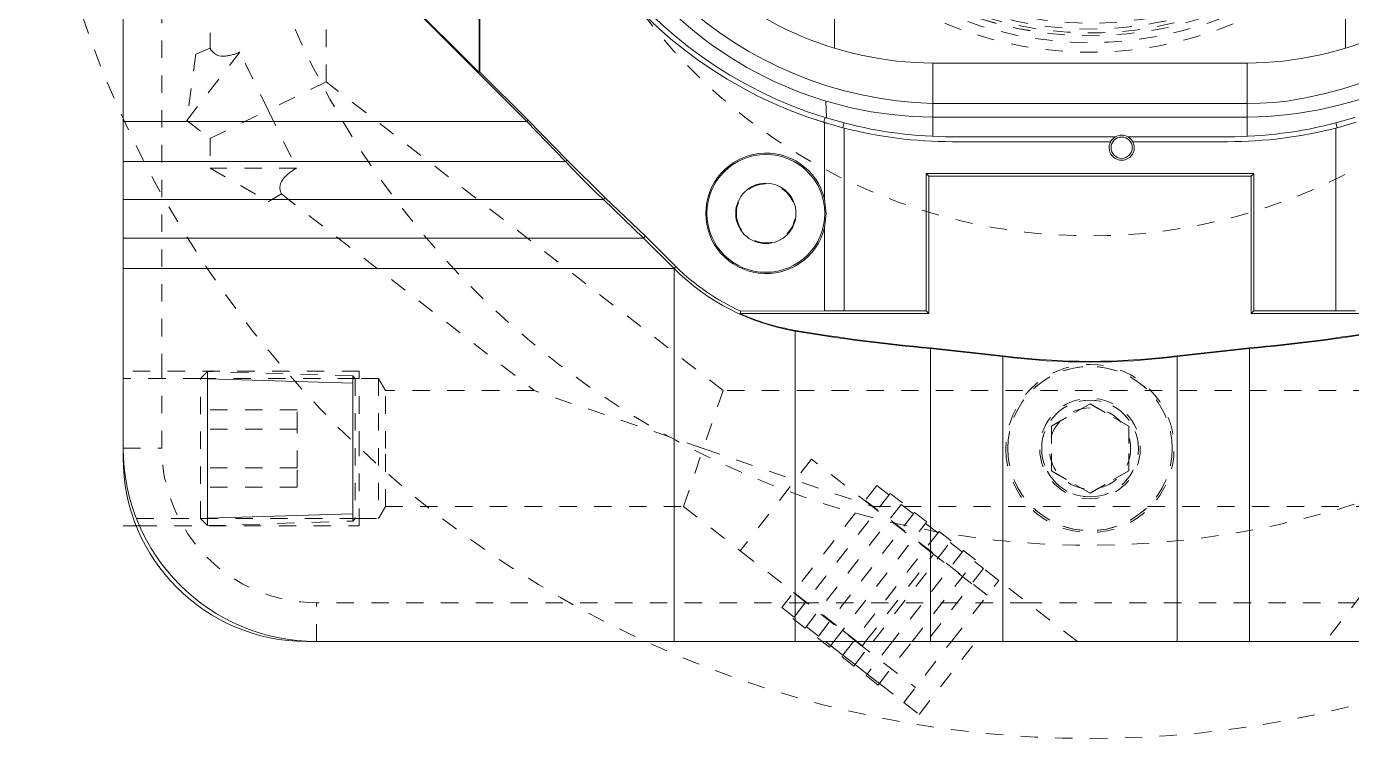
# Model space of a CAD drawing. Header units: millimetres. Extents: x 0 to 1189, y 0 to 841.
# Drawn here: x 186 to 254.5, y 181 to 217.8 of the extents above; entities that cross this region are included whole.
import ezdxf

# ---------------------------------------------------------------- set-up
doc = ezdxf.new("R2010")
doc.units = ezdxf.units.MM
doc.linetypes.add('_..__..__..__.._', pattern=[1.8, 0.9, -0.9])
doc.linetypes.add('________________', pattern=[0])

# ---------------------------------------------------------------- blocks, each defined once
blk = doc.blocks.new('D_FRAME_VIEW@1506')
at = {"color": 253, "linetype": '________________', "lineweight": 9, "true_color": 0xbeb69e}
for p, q in [((191, 276.52), (191, 195.52)), ((200.5, 186.02), (281.5, 186.02))]:
    blk.add_line(p, q, dxfattribs=at)
at = {"color": 9, "linetype": '_..__..__..__.._', "lineweight": 9, "true_color": 0xb1b1f0}
for p, q in [((193, 200), (193, 276.02)), ((201.5, 214.967), (201.5, 257.033)), ((195.5, 255.296), (195.5, 216.704)), ((195.5, 216.704), (194.765, 216.405)), ((195.5, 216.704), (195.5, 216.704)), ((194.29, 212.974), (197.033, 216.5)), ((194.765, 216.405), (194.29, 212.974)), ((198.5, 213.5), (197.033, 216.5)), ((201.5, 214.967), (198.5, 213.5)), ((222.029, 199), (201.5, 214.967)), ((195.5, 212.033), (198.5, 213.5)), ((198.5, 213.5), (199.967, 210.5)), ((226.308, 213.179), (227.198, 212.882)), ((194.29, 212.974), (195.5, 212.033)), ((227.205, 212.88), (227.23, 212.873)), ((227.356, 212.834), (227.205, 212.88)), ((227.454, 212.805), (227.356, 212.834)), ((227.916, 212.673), (227.864, 212.687)), ((254.096, 212.676), (254.084, 212.673)), ((195.5, 212.033), (195.5, 210.5)), ((199.967, 210.5), (195.5, 210.5)), ((195.5, 210.5), (198.5, 208.768)), ((198.5, 208.768), (199.187, 209.165)), ((199.187, 209.165), (199.187, 209.165)), ((199.187, 209.165), (212.256, 199)), ((203.2, 200), (191, 200)), ((195, 199.625), (191, 199.625)), ((193, 199.625), (193, 200)), ((193, 196.02), (193, 199.625)), ((203, 199.625), (195, 199.625)), ((203.2, 199.625), (203, 199.625)), ((203.2, 196), (203.2, 200)), ((204.2, 199.625), (203.2, 199.625)), ((204.2, 199.625), (204.2, 192.375)), ((204.561, 199), (204.2, 199.625)), ((204.561, 196), (204.561, 199)), ((212.256, 199), (204.561, 199)), ((221, 196), (212.256, 199)), ((222.029, 199), (221, 196)), ((264.533, 199), (222.029, 199)), ((191, 196.02), (193, 196.02)), ((203.2, 192), (203.2, 196)), ((204.561, 193), (204.561, 196)), ((219.971, 193), (221, 196)), ((221, 196), (229.744, 193)), ((204.2, 192.375), (204.561, 193)), ((204.561, 193), (219.971, 193)), ((219.971, 193), (222.912, 190.712)), ((232.911, 190.537), (229.744, 193)), ((229.744, 193), (229.783, 193)), ((229.783, 193), (231.372, 193)), ((231.372, 193), (258.599, 193)), ((191, 192), (191.676, 192)), ((191.688, 192.375), (195, 192.375)), ((191.844, 192), (203.2, 192)), ((195, 192.375), (203, 192.375)), ((203, 192.375), (203.2, 192.375)), ((203.2, 192.375), (204.2, 192.375)), ((234.884, 189.002), (232.911, 190.537)), ((235.498, 189.791), (232.565, 186.02)), ((236.287, 189.177), (235.498, 189.791)), ((240.347, 186.02), (236.287, 189.177)), ((255.08, 188.476), (253.17, 186.02)), ((226.334, 188.02), (201, 188.02)), ((201, 186.02), (201, 188.02)), ((226.374, 188.02), (226.334, 188.02)), ((237.775, 188.02), (226.374, 188.02)), ((254.726, 188.02), (237.775, 188.02))]:
    blk.add_line(p, q, dxfattribs=at)
at = {"color": 9, "linetype": '________________', "lineweight": 9, "true_color": 0xb1b1f0}
for p, q in [((209.402, 256.555), (209.402, 215.445)), ((209.438, 256.54), (209.438, 215.46)), ((227.792, 216.7), (227.792, 255.3)), ((254.208, 216.7), (254.208, 255.3)), ((211.88, 212.917), (205.186, 219.611)), ((205.221, 219.626), (209.402, 215.445)), ((232.872, 215.934), (232.872, 213.851)), ((249.128, 215.934), (232.872, 215.934)), ((249.128, 215.934), (249.128, 213.851)), ((209.402, 215.445), (209.438, 215.46)), ((211.946, 212.983), (209.438, 215.46)), ((227.378, 213.132), (227.344, 213.964)), ((232.872, 213.14), (232.872, 213.851)), ((249.128, 213.851), (232.872, 213.851)), ((249.128, 213.14), (249.128, 213.851)), ((227.23, 212.873), (227.305, 213.115)), ((228.281, 212.839), (227.305, 213.115)), ((227.379, 213.093), (227.378, 213.132)), ((249.128, 213.14), (232.872, 213.14)), ((232.872, 213.14), (232.872, 212.147)), ((249.128, 213.14), (249.128, 212.147)), ((254.695, 213.115), (253.719, 212.839)), ((211.88, 212.917), (191, 212.917)), ((211.881, 212.917), (211.946, 212.983)), ((211.881, 212.917), (213.874, 210.847)), ((213.953, 210.921), (211.946, 212.983)), ((227.198, 212.882), (227.207, 212.88)), ((227.198, 212.882), (227.205, 212.88)), ((227.207, 212.88), (227.236, 212.871)), ((228.218, 212.593), (227.23, 212.873)), ((227.236, 212.871), (227.272, 212.86)), ((227.272, 208.908), (227.272, 212.86)), ((228.218, 212.593), (228.281, 212.839)), ((228.281, 203.118), (228.281, 212.576)), ((253.782, 212.593), (253.719, 212.839)), ((253.719, 212.576), (253.719, 203.118)), ((254.77, 212.873), (253.782, 212.593)), ((242.318, 212.124), (233.888, 212.124)), ((242.068, 211.87), (233.888, 211.87)), ((248.112, 212.124), (242.959, 212.124)), ((248.112, 211.87), (243.209, 211.87)), ((213.874, 210.847), (191, 210.847)), ((213.874, 210.847), (213.953, 210.921)), ((215.93, 208.963), (213.953, 210.921)), ((232.669, 210.092), (232.53, 210.23)), ((232.53, 210.23), (249.47, 210.23)), ((232.53, 210.23), (232.53, 203.118)), ((232.669, 210.092), (249.331, 210.092)), ((232.669, 202.98), (232.669, 210.092)), ((249.331, 210.092), (249.47, 210.23)), ((249.331, 210.092), (249.331, 202.98)), ((249.47, 203.118), (249.47, 210.23)), ((215.847, 208.874), (191, 208.874)), ((215.847, 208.874), (215.93, 208.963)), ((215.847, 208.874), (217.917, 206.881)), ((218.012, 206.976), (215.93, 208.963)), ((227.363, 208.162), (227.272, 208.908)), ((227.363, 208.162), (227.272, 207.416)), ((217.917, 206.881), (218.012, 206.976)), ((218.012, 206.976), (219.588, 205.412)), ((227.272, 203.117), (227.272, 207.416)), ((217.917, 206.88), (191, 206.88)), ((217.917, 206.88), (219.487, 205.311)), ((219.487, 205.311), (191, 205.311)), ((219.487, 205.311), (219.588, 205.412)), ((219.487, 205.311), (219.487, 186.02)), ((222.942, 203.103), (222.915, 202.98)), ((222.915, 202.98), (232.669, 202.98)), ((222.942, 203.103), (227.272, 203.117)), ((227.272, 203.117), (228.281, 203.118)), ((228.281, 203.118), (232.53, 203.118)), ((232.669, 202.98), (232.53, 203.118)), ((249.331, 202.98), (249.47, 203.118)), ((249.331, 202.98), (259.085, 202.98)), ((249.47, 203.118), (253.719, 203.118)), ((253.719, 203.118), (254.728, 203.117)), ((225.756, 202.075), (225.762, 202.11)), ((225.756, 202.075), (225.756, 186.02)), ((232.755, 201.167), (232.758, 201.203)), ((232.755, 201.168), (232.755, 186.02)), ((232.755, 201.167), (236.489, 200.76)), ((232.758, 201.203), (236.493, 200.795)), ((236.489, 200.76), (236.493, 200.795)), ((245.507, 200.795), (249.242, 201.203)), ((245.511, 200.76), (245.507, 200.795)), ((245.511, 200.76), (249.245, 201.167)), ((249.245, 201.167), (249.242, 201.203)), ((249.245, 201.168), (249.245, 186.02)), ((236.489, 200.76), (236.489, 186.02)), ((245.511, 200.76), (245.511, 186.02)), ((191.676, 192), (191.844, 192))]:
    blk.add_line(p, q, dxfattribs=at)
at = {"color": 254, "linetype": '_..__..__..__.._', "lineweight": 9, "true_color": 0xf0b1f0}
for p, q in [((195.364, 199.989), (195, 199.625)), ((195, 192.375), (195, 199.625)), ((195.364, 192.011), (195.364, 199.989)), ((202.87, 199.755), (195.364, 199.989)), ((202.87, 199.755), (202.87, 192.245)), ((203, 199.625), (202.87, 199.755)), ((203, 199.625), (203, 192.375)), ((200, 198), (195, 198)), ((200, 197), (200, 198)), ((200, 197), (195, 197)), ((200, 195), (200, 197)), ((200, 195), (195, 195)), ((200, 194), (200, 195)), ((200, 194), (195, 194)), ((195, 192.375), (195.364, 192.011)), ((195.364, 192.011), (202.87, 192.245)), ((202.87, 192.245), (203, 192.375))]:
    blk.add_line(p, q, dxfattribs=at)
at = {"color": 212, "linetype": '________________', "lineweight": 9, "true_color": 0xe100e1}
for p, q in [((195.364, 192.011), (195.364, 199.989)), ((202.87, 192.245), (202.87, 199.755))]:
    blk.add_line(p, q, dxfattribs=at)
at = {"color": 254, "linetype": '________________', "lineweight": 9, "true_color": 0xf0b1f0}
for p, q in [((202.87, 199.376), (195.364, 199.61)), ((195.364, 192.39), (202.87, 192.624))]:
    blk.add_line(p, q, dxfattribs=at)
at = {"color": 253, "linetype": '_..__..__..__.._', "lineweight": 9, "true_color": 0xbeb69e}
for p, q in [((239, 197.155), (241, 198.309)), ((241, 198.309), (239, 197.155)), ((241, 198.309), (243, 197.155)), ((243, 197.155), (241, 198.309)), ((239, 194.845), (239, 197.155)), ((239, 197.155), (239, 194.845)), ((243, 197.155), (243, 194.845)), ((243, 194.845), (243, 197.155)), ((238.5, 196), (238.505, 195.84)), ((241, 193.691), (239, 194.845)), ((239, 194.845), (241, 193.691)), ((243, 194.845), (241, 193.691)), ((241, 193.691), (243, 194.845)), ((227.316, 186.02), (227.587, 185.809)), ((232.165, 182.249), (235.098, 186.02)), ((228.218, 185.318), (228.85, 184.827)), ((229.481, 184.336), (230.113, 183.845)), ((231.376, 182.863), (232.165, 182.249))]:
    blk.add_line(p, q, dxfattribs=at)
at = {"color": 253, "linetype": '_..__..__..__.._', "lineweight": 9, "true_color": 0xacacac}
for p, q in [((226.596, 195.448), (222.912, 190.712)), ((229.744, 193), (226.596, 195.448)), ((229.972, 194.089), (225.061, 187.774)), ((230.604, 193.598), (229.972, 194.089)), ((230.665, 193.677), (225.631, 187.204)), ((229.783, 193), (229.373, 193.319)), ((231.297, 193.186), (230.665, 193.677)), ((226.262, 186.713), (231.297, 193.186)), ((231.928, 192.694), (226.894, 186.222)), ((232.911, 190.537), (229.744, 193)), ((235.688, 188.407), (229.783, 193)), ((231.372, 193), (231.235, 193.107)), ((231.867, 192.615), (231.372, 193)), ((232.56, 192.203), (231.928, 192.694)), ((227.751, 186.02), (232.56, 192.203)), ((233.13, 191.633), (232.498, 192.124)), ((233.191, 191.712), (228.764, 186.02)), ((229.778, 186.02), (233.823, 191.221)), ((233.823, 191.221), (233.191, 191.712)), ((222.912, 190.712), (228.201, 186.599)), ((229.397, 186.02), (232.911, 190.537)), ((234.454, 190.73), (230.791, 186.02)), ((234.393, 190.651), (233.761, 191.142)), ((235.086, 190.239), (234.454, 190.73)), ((231.804, 186.02), (235.086, 190.239)), ((235.498, 189.791), (235.024, 190.16)), ((233.831, 186.02), (236.287, 189.177)), ((236.287, 189.177), (235.498, 189.791)), ((225.66, 188.544), (228.905, 186.02)), ((225.061, 187.774), (225.692, 187.283)), ((225.631, 187.204), (226.262, 186.713)), ((226.324, 186.792), (226.955, 186.301)), ((228.201, 186.599), (228.832, 186.108)), ((226.894, 186.222), (227.153, 186.02)), ((227.153, 186.02), (227.525, 185.731)), ((227.525, 185.731), (227.751, 186.02)), ((227.587, 185.809), (228.218, 185.318)), ((228.764, 186.02), (228.157, 185.239)), ((228.788, 184.748), (229.778, 186.02)), ((228.832, 186.108), (228.945, 186.02)), ((228.905, 186.02), (231.975, 183.633)), ((228.945, 186.02), (229.227, 185.801)), ((229.227, 185.801), (229.397, 186.02)), ((230.791, 186.02), (229.42, 184.257)), ((230.051, 183.766), (231.804, 186.02)), ((231.376, 182.863), (233.831, 186.02)), ((228.157, 185.239), (228.788, 184.748)), ((228.85, 184.827), (229.481, 184.336)), ((229.42, 184.257), (230.051, 183.766)), ((230.113, 183.845), (231.376, 182.863))]:
    blk.add_line(p, q, dxfattribs=at)
at = {"color": 9, "linetype": '________________', "lineweight": 9, "true_color": 0xb1b1f0, "extrusion": (0, 0, -1)}
for points in [[(-232.872, 213.851, 0.376706), (-213.482, 231.791, 0.034882), (-213.263, 234.984)], [(-268.737, 234.984, 0.382537), (-251.19, 213.97), (-250.495, 213.903), (-249.807, 213.864), (-249.128, 213.851), (-249.128, 213.851)]]:
    blk.add_lwpolyline(points, format="xyb", dxfattribs=at)
at = {"color": 9, "linetype": '_..__..__..__.._', "lineweight": 9, "true_color": 0xb1b1f0, "extrusion": (0, 0, -1)}
blk.add_lwpolyline([(-197.033, 216.5, 0.087028), (-196.191, 216.292), (-196.066, 216.298), (-195.952, 216.318), (-195.827, 216.364), (-195.721, 216.429), (-195.631, 216.512), (-195.558, 216.605), (-195.505, 216.694), (-195.5, 216.704), (-195.5, 216.704)], format="xyb", dxfattribs=at)
at = {"color": 9, "linetype": '_..__..__..__.._', "lineweight": 9, "true_color": 0xb1b1f0}
blk.add_lwpolyline([(199.967, 210.5, 0.100479), (199.25, 209.915), (199.186, 209.812), (199.14, 209.707), (199.114, 209.6), (199.106, 209.495), (199.123, 209.351), (199.156, 209.239), (199.187, 209.165), (199.187, 209.165)], format="xyb", dxfattribs=at)
at = {"color": 253, "linetype": '_..__..__..__.._', "lineweight": 9, "true_color": 0xbeb69e, "extrusion": (0, 0, -1)}
for centre, radius in [((-241, 236), 55), ((-241, 196), 4.35)]:
    blk.add_circle(centre, radius, dxfattribs=at)
at = {"color": 253, "linetype": '_..__..__..__.._', "lineweight": 9, "true_color": 0xacacac, "extrusion": (0, 0, -1)}
blk.add_circle((-241, 236), 19, dxfattribs=at)
at = {"color": 253, "linetype": '_..__..__..__.._', "lineweight": 9, "true_color": 0xacacac}
for radius in [18.65, 18.646]:
    blk.add_circle((241, 236), radius, dxfattribs=at)
at = {"color": 9, "linetype": '________________', "lineweight": 9, "true_color": 0xb1b1f0}
blk.add_circle((242.638, 211.559), 0.55, dxfattribs=at)
at = {"color": 9, "linetype": '________________', "lineweight": 9, "true_color": 0xb1b1f0, "extrusion": (0, 0, -1)}
for radius in [3.048, 1.559]:
    blk.add_circle((-224.236, 208.162), radius, dxfattribs=at)
at = {"color": 9, "linetype": '_..__..__..__.._', "lineweight": 9, "true_color": 0xb1b1f0, "extrusion": (0, 0, -1)}
blk.add_circle((-224.236, 208.162), 1.524, dxfattribs=at)
at = {"color": 253, "linetype": '_..__..__..__.._', "lineweight": 9, "true_color": 0xbeb69e}
for radius in [2.6, 2.6, 2.1]:
    blk.add_circle((241, 196), radius, dxfattribs=at)
at = {"color": 253, "linetype": '_..__..__..__.._', "lineweight": 9, "true_color": 0xbeb69e, "extrusion": (0, 0, -1)}
for centre, radius, start, end in [((-241, 236), 45, 11.71585, 348.28415), ((-241, 236), 45, 11.71585, 348.28415), ((-241, 236), 19.5, 30.85189, 329.14811), ((-241, 236), 18, 19.18752, 0), ((-241, 196), 4.25, 0, 180), ((-241, 196), 2.5, 0, 270), ((-241, 196), 4.25, 180, 0), ((-241, 196), 2.5, 270, 0)]:
    blk.add_arc(centre, radius, start, end, dxfattribs=at)
at = {"color": 253, "linetype": '_..__..__..__.._', "lineweight": 9, "true_color": 0xacacac, "extrusion": (0, 0, -1)}
for radius, start, end in [(19.5, 30.85189, 329.14811), (18.3, 49.07262, 6.54149), (17.515, 49.07262, 6.54149), (17.515, 49.54979, 317.9345), (17.515, 49.07262, 317.93355)]:
    blk.add_arc((-241, 236), radius, start, end, dxfattribs=at)
at = {"color": 253, "linetype": '_..__..__..__.._', "lineweight": 9, "true_color": 0xacacac}
blk.add_arc((241, 236), 18.5, 174.88316, 158.41091, dxfattribs=at)
at = {"color": 9, "linetype": '________________', "lineweight": 9, "true_color": 0xb1b1f0, "extrusion": (0, 0, -1)}
for centre, radius, start, end in [((-233.888, 234.476), 22.606, 287.12867, 0.00044), ((-233.888, 234.476), 22.352, 287.12805, 359.99998), ((-232.978, 233.732), 17.798, 270.34074, 318.10142), ((-249.022, 233.732), 17.798, 221.89866, 269.65926), ((-233.022, 232.948), 19.808, 270.43333, 319.48523), ((-248.963, 232.981), 19.842, 220.55841, 269.52301), ((-233.888, 234.476), 22.606, 270, 284.52663), ((-248.112, 234.476), 22.606, 255.47337, 270), ((-242.638, 211.559), 0.65, 151.38568, 28.61432), ((-242.638, 211.559), 0.65, 28.61432, 60.42153), ((-242.638, 211.559), 0.65, 119.57847, 151.38568), ((-224.247, 208.163), 3.116, 359.96763, 166.17959), ((-224.247, 208.16), 3.116, 193.82041, 0.03237), ((-227.656, 213.54), 11.453, 294.30884, 314.78846)]:
    blk.add_arc(centre, radius, start, end, dxfattribs=at)
at = {"color": 253, "linetype": '_..__..__..__.._', "lineweight": 9, "true_color": 0xbeb69e}
for centre, radius, start, end in [((241, 236), 29, 217.02027, 323.02921), ((241, 196), 4.25, 0, 180), ((241, 196), 2.5, 0, 180), ((241, 196), 4.25, 180, 0), ((241, 196), 2.5, 180, 270), ((241, 196), 2.5, 270, 0)]:
    blk.add_arc(centre, radius, start, end, dxfattribs=at)
at = {"color": 9, "linetype": '________________', "lineweight": 9, "true_color": 0xb1b1f0}
for centre, radius, start, end in [((233.888, 234.476), 22.352, 255.47337, 270), ((248.112, 234.476), 22.352, 270, 284.52663), ((242.638, 211.559), 0.65, 60.42153, 119.57847), ((241, 236), 36.993, 222.83867, 227.16133), ((227.691, 213.515), 11.602, 225.00003, 260.39884), ((227.691, 213.516), 11.568, 245.61494, 260.39847), ((241, 292.195), 91.4, 260.39894, 264.82424), ((241, 292.195), 91.365, 260.39894, 264.82442), ((241, 292.195), 91.365, 275.17558, 279.60103), ((241, 292.195), 91.4, 275.17576, 279.60103), ((241, 236), 35.493, 262.7053, 277.2947), ((241, 236), 35.528, 262.70556, 277.29444), ((201, 196.02), 10, 180, 270)]:
    blk.add_arc(centre, radius, start, end, dxfattribs=at)
at = {"color": 9, "linetype": '_..__..__..__.._', "lineweight": 9, "true_color": 0xb1b1f0, "extrusion": (0, 0, -1)}
blk.add_arc((-201, 196.02), 8, 270, 0, dxfattribs=at)
at = {"color": 253, "linetype": '________________', "lineweight": 9, "true_color": 0xbeb69e}
blk.add_arc((200.5, 195.52), 9.5, 180, 270, dxfattribs=at)

msp = doc.modelspace()

# ---------------------------------------------------------------- block references
at = {"color": 7, "linetype": '________________', "lineweight": 20}
msp.add_blockref('D_FRAME_VIEW@1506', (0, 0), dxfattribs=at)

doc.saveas('drawing.dxf')
